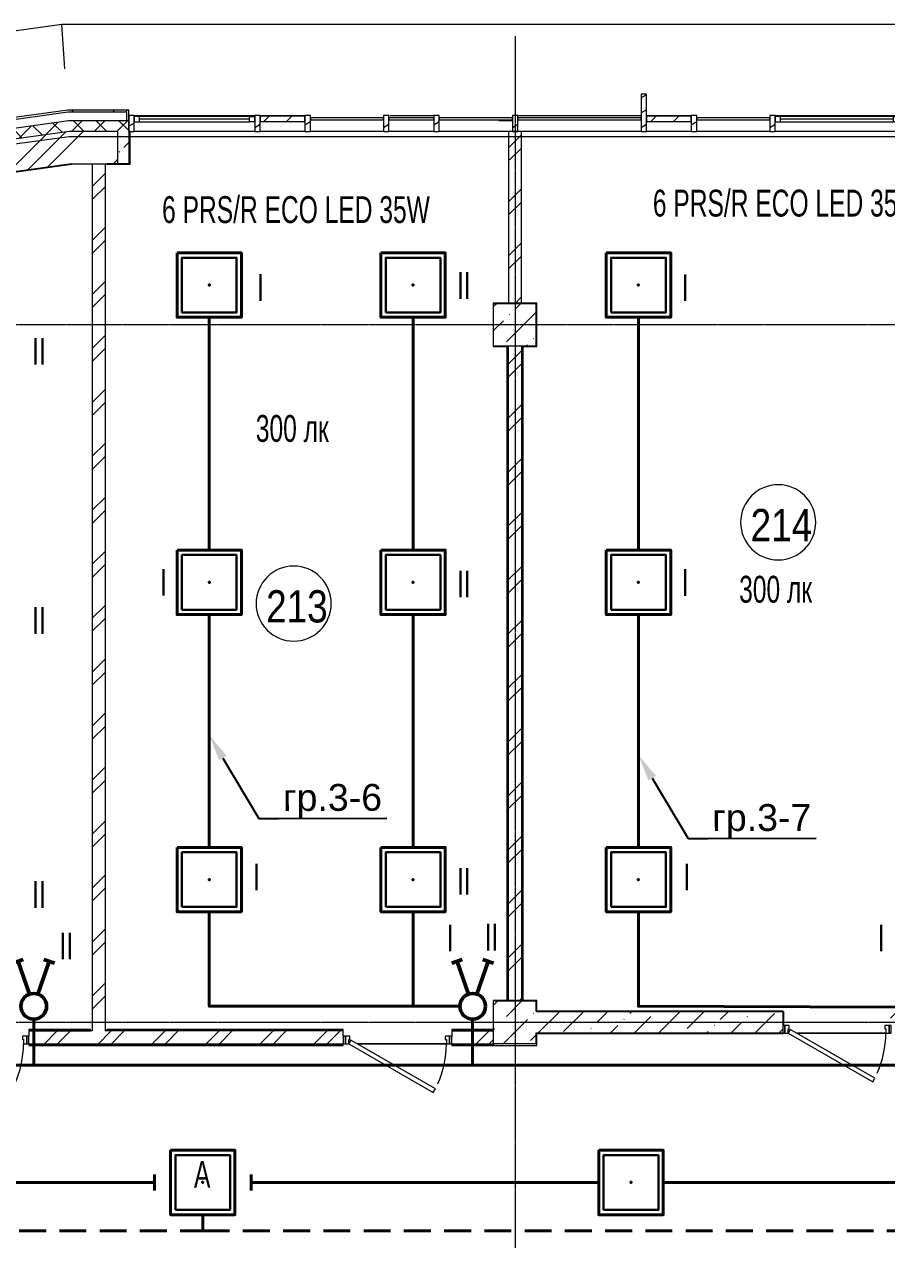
# Model space of a CAD drawing. Header units: metres. Extents: x 19799 to 227756, y -64119 to 286334.
# Drawn here: x 67490 to 75526, y -49311 to -37986 of the extents above; entities that cross this region are included whole.
import ezdxf
from ezdxf import colors
from ezdxf.entities.mleader import LeaderData, LeaderLine
from ezdxf.math import Vec2, Vec3

# ---------------------------------------------------------------- set-up
doc = ezdxf.new("R2010")
doc.units = ezdxf.units.M
for name, pattern in [('ADSK_Линия сетки', [21, 12, -3, 3, -3]), ('DASHED', [0.75, 0.5, -0.25]), ('HIDDEN2', [0.1875, 0.125, -0.0625])]:
    doc.linetypes.add(name, pattern=pattern)
for name, color, linetype, lineweight in [('A-AREA-IDEN', 7, 'Continuous', 9), ('A-DETL-MBND', 7, 'Continuous', 5), ('A-DOOR', 7, 'Continuous', 5), ('A-DOOR-FRAM', 7, 'Continuous', 13), ('A-FLOR', 7, 'Continuous', 5), ('A-GLAZ', 7, 'Continuous', 5), ('A-GLAZ-CURT', 7, 'Continuous', 5), ('A-GLAZ-CWMG', 7, 'Continuous', 5), ('A-WALL', 7, 'Continuous', 5), ('A-WALL-PATT', 7, 'Continuous', 18), ('I-WALL', 7, 'Continuous', 5), ('nadpisi', 84, 'Continuous', 13), ('S-COLS', 7, 'Continuous', 5), ('S-GRID', 7, 'Continuous', 9), ('ав осв', 1, 'HIDDEN2', 40), ('раб осв', 7, 'Continuous', 40), ('ЭЛ', 250, 'Continuous', 50), ('ЭЛ.освещ.', 150, 'Continuous', 50), ('ЭЛ.сети', 5, 'Continuous', 100)]:
    doc.layers.add(name, color=color, linetype=linetype, lineweight=lineweight)
doc.styles.add('Arial', font='ARIALN.TTF', dxfattribs={"width": 0.8, "height": 2.5})
doc.styles.add('GOST Common_I_1', font='ARIALN.TTF', dxfattribs={"height": 300})
doc.styles.add('ISOPEUR', font='ARIALN.TTF')
pattern_1 = [(45, (0, 0), (84.19025, 308.69666), [396.875, -79.375, 3.353, -76.022])]
pattern_2 = [(45, (0, 0), (-251.4472, 251.4472), []), (45, (0, 381), (-251.4472, 251.4472), [])]
pattern_3 = [(45, (0, 0), (-449.013, 449.013), []), (45, (158.75, 0), (0, 898.0256), []), (45, (-158.75, 0), (0, 898.0256), [])]
pattern_4 = [(0, (0, 0), (812.8, 203.2), [33.528, -576.072, 33.528, -576.072, -3251.2]), (0, (0, 0), (812.8, 203.2), [-1219.2, 33.528, -1185.672, 33.528, -576.072, -1422.4]), (0, (0, 0), (812.8, 203.2), [-3048, 33.528, -372.872, 33.528, -982.472]), (120, (304.8, 101.6), (-582.37636, 602.30545), [33.528, -576.072, 33.528, -576.072, -3251.2]), (120, (304.8, 101.6), (-582.37636, 602.30545), [-1219.2, 33.528, -1185.672, 33.528, -576.072, -1422.4]), (120, (304.8, 101.6), (-582.37636, 602.30545), [-3048, 33.528, -372.872, 33.528, -982.472]), (240, (406.4, 508), (-230.42364, -805.50545), [33.528, -576.072, 33.528, -576.072, -3251.2]), (240, (406.4, 508), (-230.42364, -805.50545), [-1219.2, 33.528, -1185.672, 33.528, -576.072, -1422.4]), (240, (406.4, 508), (-230.42364, -805.50545), [-3048, 33.528, -372.872, 33.528, -982.472])]
pattern_5 = [(45, (0, 0), (-106.06602, 106.06602), []), (135, (0, 0), (-106.06602, -106.06602), [])]
pattern_6 = [(30, (0, 0), (-60, 103.92305), [])]
pattern_7 = [(45, (0, 0), (-106.06602, 106.06602), [])]

# ---------------------------------------------------------------- blocks, each defined once
blk = doc.blocks.new('КДП АПК - КР_rvt-1-2 этаж')
at = {"layer": 'A-WALL-PATT', "lineweight": 5}
h = blk.add_hatch(dxfattribs=at)
h.set_pattern_fill('FP_137', color=256, style=0, pattern_type=2)
h.set_pattern_definition(pattern_1)
h.paths.add_polyline_path([(77863, -46746), (77863, -46546), (75563, -46546), (75563, -46746), (77344, -46746)], flags=0)
h.paths.add_polyline_path([(74255, -46746), (74563, -46746), (74563, -46546), (72263, -46546), (72263, -46746)], flags=0)
at = {"layer": 'S-COLS', "lineweight": 5}
h = blk.add_hatch(dxfattribs=at)
h.set_pattern_fill('FP_137', color=256, style=0, pattern_type=2)
h.set_pattern_definition(pattern_1)
h.paths.add_polyline_path([(72196, -40346), (72263, -40346), (72263, -39946), (71863, -39946), (71863, -40346)], flags=0)
h = blk.add_hatch(dxfattribs=at)
h.set_pattern_fill('FP_137', color=256, style=0, pattern_type=2)
h.set_pattern_definition(pattern_1)
h.paths.add_polyline_path([(71863, -46846), (72263, -46846), (72263, -46446), (71863, -46446)], flags=0)
at = {"layer": 'A-FLOR', "lineweight": 5}
for p, q in [((67912, -38396), (56645, -39946)), ((87496, -38396), (67912, -38396))]:
    blk.add_line(p, q, dxfattribs=at)
at = {"layer": 'I-WALL', "lineweight": 5}
for p, q in [((74563, -46546), (72263, -46546)), ((74563, -46746), (74563, -46546)), ((72263, -46746), (74563, -46746))]:
    blk.add_line(p, q, dxfattribs=at)
at = {"layer": 'S-COLS', "lineweight": 5}
for p, q in [((72263, -39946), (71863, -39946)), ((71863, -39946), (71863, -40346)), ((72263, -40346), (72263, -39946)), ((71863, -40346), (72263, -40346)), ((72263, -46446), (71863, -46446)), ((71863, -46446), (71863, -46846)), ((72263, -46546), (72263, -46446)), ((72263, -46846), (72263, -46746)), ((71863, -46846), (72263, -46846))]:
    blk.add_line(p, q, dxfattribs=at)
blk = doc.blocks.new('AC_Дверь_Однопольная_ДеревяннаяВнутренняя_ГОСТ6629-88 - ДГ 21-10Л-1292866-2 этаж')
at = {"layer": 'A-DOOR', "lineweight": 13}
for p, q in [((-333, 515), (-353, 480)), ((-353, 480), (435, 25)), ((455, 60), (-333, 515)), ((435, 25), (455, 60))]:
    blk.add_line(p, q, dxfattribs=at)
at = {"layer": 'A-DOOR', "lineweight": 18}
for p, q in [((-485, 60), (-505, 60)), ((-505, 60), (-505, -10)), ((-485, -10), (-485, 60)), ((505, 60), (485, 60)), ((485, 60), (485, -10)), ((505, -10), (505, 60)), ((-505, -10), (-485, -10)), ((485, -10), (505, -10))]:
    blk.add_line(p, q, dxfattribs=at)
at = {"layer": 'A-DOOR'}
blk.add_arc((455, 60), 910, 155.7365, 180, dxfattribs=at)
at = {"layer": 'A-DOOR-FRAM'}
for p, q in [((-455, 60), (-485, 60)), ((-485, 60), (-485, -10)), ((-455, 20), (-455, 60)), ((-445, 20), (-455, 20)), ((-445, -10), (-445, 20)), ((455, 20), (445, 20)), ((445, 20), (445, -10)), ((485, 60), (455, 60)), ((455, 60), (455, 20)), ((485, -10), (485, 60)), ((-485, -10), (-445, -10)), ((445, -10), (485, -10))]:
    blk.add_line(p, q, dxfattribs=at)
blk = doc.blocks.new('AC_Дверь_Однопольная_ДеревяннаяВнутренняя_ГОСТ6629-88 - ДГ 21-10Л-1371174-2 этаж')
at = {"layer": 'A-DOOR', "lineweight": 13}
for p, q in [((-333, 555), (-353, 520)), ((-353, 520), (435, 65)), ((455, 100), (-333, 555)), ((435, 65), (455, 100))]:
    blk.add_line(p, q, dxfattribs=at)
at = {"layer": 'A-DOOR', "lineweight": 18}
for p, q in [((-485, 100), (-505, 100)), ((-505, 100), (-505, 30)), ((-505, 30), (-485, 30)), ((-485, 30), (-485, 100)), ((505, 100), (485, 100)), ((485, 100), (485, 30)), ((485, 30), (505, 30)), ((505, 30), (505, 100))]:
    blk.add_line(p, q, dxfattribs=at)
at = {"layer": 'A-DOOR'}
blk.add_arc((455, 100), 910, 155.7365, 180, dxfattribs=at)
at = {"layer": 'A-DOOR-FRAM'}
for p, q in [((-455, 100), (-485, 100)), ((-485, 100), (-485, 30)), ((-485, 30), (-445, 30)), ((-455, 60), (-455, 100)), ((-445, 60), (-455, 60)), ((-445, 30), (-445, 60)), ((455, 60), (445, 60)), ((445, 60), (445, 30)), ((445, 30), (485, 30)), ((485, 100), (455, 100)), ((455, 100), (455, 60)), ((485, 30), (485, 100))]:
    blk.add_line(p, q, dxfattribs=at)
blk = doc.blocks.new('Системная панель - С остеклением-1637036-2 этаж')
at = {"layer": 'A-GLAZ-CURT', "lineweight": 13}
for p, q in [((72038, -38856), (71357, -38856)), ((71357, -38856), (71357, -38876)), ((71357, -38876), (72038, -38876)), ((72038, -38876), (72038, -38856))]:
    blk.add_line(p, q, dxfattribs=at)
blk = doc.blocks.new('M_Тент витража777 - M_Тент витража одинарное справо-2658546-2 этаж')
at = {"layer": 'A-GLAZ', "lineweight": 13}
for p, q in [((-575, -20), (-575, 30)), ((-575, 30), (-525, 30)), ((-575, 30), (-575, -20)), ((-525, 30), (-525, -20)), ((-525, 4.6), (525, 4.6)), ((525, 30), (525, -20)), ((575, 30), (525, 30)), ((575, -20), (575, 30)), ((575, -20), (575, 30)), ((-525, -20), (-575, -20)), ((525, -20), (575, -20))]:
    blk.add_line(p, q, dxfattribs=at)
at = {"layer": 'A-GLAZ'}
for p, q in [((525, 30), (-525, 30)), ((-525, -20), (525, -20))]:
    blk.add_line(p, q, dxfattribs=at)
blk = doc.blocks.new('Системная панель - С остеклением-1633937-2 этаж')
at = {"layer": 'A-GLAZ-CURT', "lineweight": 13}
for p, q in [((575, 10), (-575, 10)), ((-575, 10), (-575, -10)), ((575, -10), (575, 10)), ((-575, -10), (575, -10))]:
    blk.add_line(p, q, dxfattribs=at)
blk = doc.blocks.new('Прямоугольный импост - 50 x 150мм-1633939-2 этаж')
at = {"layer": 'A-GLAZ-CWMG'}
h = blk.add_hatch(dxfattribs=at)
h.set_pattern_fill('FP_114', color=256, style=0, pattern_type=2)
h.set_pattern_definition([(150, (68462.65, 38865.64), (-60, -103.92305), [])])
h.paths.add_polyline_path([(0, -120), (-50, -120), (-50, 30), (0, 30)], flags=0)
at = {"layer": 'A-GLAZ-CWMG', "lineweight": 18}
for p, q in [((-50, 30), (0, 30)), ((-50, -120), (-50, 30)), ((0, 30), (0, -120)), ((0, -120), (-50, -120))]:
    blk.add_line(p, q, dxfattribs=at)
blk = doc.blocks.new('Прямоугольный импост - 50 x 150мм-1633935-2 этаж')
at = {"layer": 'A-GLAZ-CWMG'}
h = blk.add_hatch(dxfattribs=at)
h.set_pattern_fill('FP_115', color=256, style=0, pattern_type=2)
h.set_pattern_definition([(150, (70862.65, 38865.64), (-60, -103.92305), [])])
h.paths.add_polyline_path([(25, -120), (-25, -120), (-25, 30), (25, 30)], flags=0)
at = {"layer": 'A-GLAZ-CWMG', "lineweight": 18}
for p, q in [((-25, 30), (25, 30)), ((-25, -120), (-25, 30)), ((25, 30), (25, -120)), ((25, -120), (-25, -120))]:
    blk.add_line(p, q, dxfattribs=at)
blk = doc.blocks.new('Прямоугольный импост - 50 x 150мм-V97-2 этаж')
at = {"layer": 'A-GLAZ-CWMG'}
h = blk.add_hatch(dxfattribs=at)
h.set_pattern_fill('FP_116', color=256, style=0, pattern_type=2)
h.set_pattern_definition([(150, (72062.65, 38865.64), (-60, -103.92305), [])])
h.paths.add_polyline_path([(25, -120), (-25, -120), (-25, 30), (25, 30)], flags=0)
at = {"layer": 'A-GLAZ-CWMG', "lineweight": 18}
for p, q in [((-25, 30), (25, 30)), ((-25, -120), (-25, 30)), ((25, 30), (25, -120)), ((25, -120), (-25, -120))]:
    blk.add_line(p, q, dxfattribs=at)
blk = doc.blocks.new('Прямоугольный импост - 50 x 450мм-1633933-2 этаж')
at = {"layer": 'A-GLAZ-CWMG'}
h = blk.add_hatch(dxfattribs=at)
h.set_pattern_fill('FP_117', color=256, style=0, pattern_type=2)
h.set_pattern_definition([(150, (73262.65, 38865.64), (-60, -103.92305), [])])
h.paths.add_polyline_path([(25, -120), (-25, -120), (-25, 230), (25, 230)], flags=0)
at = {"layer": 'A-GLAZ-CWMG', "lineweight": 18}
for p, q in [((-25, 230), (25, 230)), ((-25, -120), (-25, 230)), ((25, 230), (25, -120)), ((25, -120), (-25, -120))]:
    blk.add_line(p, q, dxfattribs=at)
blk = doc.blocks.new('Прямоугольный импост - 50 x 150мм-V98-2 этаж')
at = {"layer": 'A-GLAZ-CWMG'}
h = blk.add_hatch(dxfattribs=at)
h.set_pattern_fill('FP_118', color=256, style=0, pattern_type=2)
h.set_pattern_definition([(150, (74462.65, 38865.64), (-60, -103.92305), [])])
h.paths.add_polyline_path([(25, -120), (-25, -120), (-25, 30), (25, 30)], flags=0)
at = {"layer": 'A-GLAZ-CWMG', "lineweight": 18}
for p, q in [((-25, 30), (25, 30)), ((-25, -120), (-25, 30)), ((25, 30), (25, -120)), ((25, -120), (-25, -120))]:
    blk.add_line(p, q, dxfattribs=at)
blk = doc.blocks.new('Прямоугольный импост - 50 x 150мм-999285-2 этаж')
at = {"layer": 'A-DETL-MBND'}
for p, q in [((72088, -38836), (73238, -38836)), ((73238, -38986), (72123, -38986))]:
    blk.add_line(p, q, dxfattribs=at)
blk = doc.blocks.new('Прямоугольный импост - 50 x 150мм-V108-2 этаж')
at = {"layer": 'A-DETL-MBND'}
for p, q in [((74488, -38836), (75638, -38836)), ((75638, -38986), (74488, -38986))]:
    blk.add_line(p, q, dxfattribs=at)
blk = doc.blocks.new('M_Тент витража777 - M_Тент витража одинарное справо-2658545-2 этаж')
at = {"layer": 'A-GLAZ', "lineweight": 13}
for p, q in [((-562.5, -20), (-562.5, 30)), ((-562.5, 30), (-512.5, 30)), ((-562.5, 30), (-562.5, -20)), ((-512.5, 30), (-512.5, -20)), ((-512.5, 4.6), (512.5, 4.6)), ((512.5, 30), (512.5, -20)), ((562.5, 30), (512.5, 30)), ((562.5, -20), (562.5, 30)), ((562.5, -20), (562.5, 30)), ((-512.5, -20), (-562.5, -20)), ((512.5, -20), (562.5, -20))]:
    blk.add_line(p, q, dxfattribs=at)
at = {"layer": 'A-GLAZ'}
for p, q in [((512.5, 30), (-512.5, 30)), ((-512.5, -20), (512.5, -20))]:
    blk.add_line(p, q, dxfattribs=at)
blk = doc.blocks.new('Прямоугольный импост - 50 x 150мм-V110-2 этаж')
at = {"layer": 'A-GLAZ-CWMG'}
h = blk.add_hatch(dxfattribs=at)
h.set_pattern_fill('FP_130', color=256, style=0, pattern_type=2)
h.set_pattern_definition([(150, (69662.65, 38865.64), (-60, -103.92305), [])])
h.paths.add_polyline_path([(25, -120), (-25, -120), (-25, 30), (25, 30)], flags=0)
at = {"layer": 'A-GLAZ-CWMG', "lineweight": 18}
for p, q in [((-25, 30), (25, 30)), ((-25, -120), (-25, 30)), ((25, 30), (25, -120)), ((25, -120), (-25, -120))]:
    blk.add_line(p, q, dxfattribs=at)
blk = doc.blocks.new('Системная панель - С остеклением-1637074-2 этаж')
at = {"layer": 'A-GLAZ-CURT', "lineweight": 13}
for p, q in [((71305, -38856), (70888, -38856)), ((70888, -38856), (70888, -38876)), ((70888, -38876), (71305, -38876)), ((71305, -38876), (71305, -38856))]:
    blk.add_line(p, q, dxfattribs=at)
blk = doc.blocks.new('Системная панель - Сплошная-2659757-2 этаж')
at = {"layer": 'A-GLAZ-CURT'}
h = blk.add_hatch(dxfattribs=at)
h.set_pattern_fill('FP_30', color=256, style=0, pattern_type=2)
h.set_pattern_definition(pattern_7)
h.paths.add_polyline_path([(73705, -38891), (73705, -38841), (73288, -38841), (73288, -38891)], flags=0)
at = {"layer": 'A-GLAZ-CURT', "lineweight": 13}
for p, q in [((73705, -38841), (73288, -38841)), ((73288, -38841), (73288, -38891)), ((73705, -38891), (73705, -38841)), ((73288, -38891), (73705, -38891))]:
    blk.add_line(p, q, dxfattribs=at)
blk = doc.blocks.new('Системная панель - Сплошная-V124-2 этаж')
at = {"layer": 'A-GLAZ-CURT'}
h = blk.add_hatch(dxfattribs=at)
h.set_pattern_fill('FP_27', color=256, style=0, pattern_type=2)
h.set_pattern_definition(pattern_7)
h.paths.add_polyline_path([(70105, -38891), (70105, -38841), (69688, -38841), (69688, -38891)], flags=0)
at = {"layer": 'A-GLAZ-CURT', "lineweight": 13}
for p, q in [((70105, -38841), (69688, -38841)), ((69688, -38841), (69688, -38891)), ((70105, -38891), (70105, -38841)), ((69688, -38891), (70105, -38891))]:
    blk.add_line(p, q, dxfattribs=at)
blk = doc.blocks.new('Прямоугольный импост - 50 x 150мм-1013387-2 этаж')
at = {"layer": 'A-DETL-MBND'}
for p, q in [((68513, -38836), (69638, -38836)), ((69638, -38986), (68513, -38986))]:
    blk.add_line(p, q, dxfattribs=at)
blk = doc.blocks.new('выкл. 2 клав. скрыт.')
at = {"layer": 'ЭЛ.освещ.', "color": 0, "ltscale": 100}
for p, q in [((2902361, 2044099), (2902327, 2044197)), ((2902039, 2044042), (2902344, 2044148)), ((2902039, 2043963), (2902344, 2043857)), ((2902361, 2043907), (2902327, 2043809))]:
    blk.add_line(p, q, dxfattribs=at)
blk.add_circle((2901926, 2044002), 120, dxfattribs=at)
blk = doc.blocks.new('ARS.R UNI LED')
at = {"color": 5, "lineweight": 30, "ltscale": 100}
blk.add_lwpolyline([(2913223, 2072749), (2913733, 2072749), (2913733, 2073259), (2913223, 2073259)], close=True, dxfattribs=at)
at = {"color": 0, "lineweight": 40, "ltscale": 100}
blk.add_point((2913478, 2073004), dxfattribs=at)
at = {"layer": 'ЭЛ', "color": 5, "lineweight": 40, "ltscale": 10}
blk.add_lwpolyline([(2913178, 2073304), (2913778, 2073304), (2913778, 2072704), (2913178, 2072704)], close=True, dxfattribs=at)
blk = doc.blocks.new('ПСС_Марка_помещения - Имя_2_5мм-224473-2 этаж')
at = {"layer": 'A-AREA-IDEN'}
for start, end in [(360, 180), (180, 360)]:
    blk.add_arc((-0.07, 0.04), 3.5, start, end, dxfattribs=at)

msp = doc.modelspace()

# ---------------------------------------------------------------- hatches: boundary and pattern name
at = {"layer": 'A-GLAZ-CWMG'}
h = msp.add_hatch(dxfattribs=at)
h.set_pattern_fill('FP_31', color=256, style=0, pattern_type=2)
h.set_pattern_definition(pattern_6)
h.paths.add_polyline_path([(70136.4163, -38985.6677), (70157.1109, -38985.6677), (70157.1109, -38835.6677), (70105.017, -38835.6677), (70105.017, -38985.6677)], flags=0)
h = msp.add_hatch(dxfattribs=at)
h.set_pattern_fill('FP_31', color=256, style=0, pattern_type=2)
h.set_pattern_definition(pattern_6)
h.paths.add_polyline_path([(71305.017, -38985.6677), (71357.1109, -38985.6677), (71357.1109, -38835.6677), (71305.017, -38835.6677)], flags=0)
h = msp.add_hatch(dxfattribs=at)
h.set_pattern_fill('FP_31', color=256, style=0, pattern_type=2)
h.set_pattern_definition(pattern_6)
h.paths.add_polyline_path([(73705.017, -38985.6677), (73757.1109, -38985.6677), (73757.1109, -38835.6677), (73705.017, -38835.6677)], flags=0)
at = {"layer": 'A-WALL-PATT', "lineweight": 5}
h = msp.add_hatch(dxfattribs=at)
h.set_pattern_fill('FP_1', color=256, style=0, pattern_type=2)
h.set_pattern_definition(pattern_2)
h.paths.add_polyline_path([(68462.6532, -38885.6443), (68462.6532, -38785.6443), (67895.1309, -38785.6443), (67896.5001, -38805.6443), (68442.6532, -38805.6443), (68442.6532, -38885.6443)], flags=0)
at = {"layer": 'A-WALL-PATT', "lineweight": 5, "true_color": 0x787878}
h = msp.add_hatch(dxfattribs=at)
h.set_pattern_fill('FP_92', color=8, style=0, pattern_type=2)
h.set_pattern_definition(pattern_5)
h.paths.add_polyline_path([(56641.9245, -40535.6443), (57327.418, -40439.1045), (57313.7893, -40340.0376), (56641.9245, -40435.6443)])
h.paths.add_polyline_path([(58507.286, -40292.3221), (62072.674, -39788.53), (62059.0453, -39689.463), (58493.6572, -40193.2552)])
h.paths.add_polyline_path([(63261.4772, -39624.985), (64450.2804, -39461.44), (64436.6517, -39362.373), (63247.8485, -39525.918)])
h.paths.add_polyline_path([(65639.0836, -39297.895), (67908.8235, -38985.6443), (67901.9772, -38885.6443), (65625.4549, -39198.8281)])
h = msp.add_hatch(dxfattribs=at)
h.set_pattern_fill('FP_92', color=8, style=0, pattern_type=2)
h.set_pattern_definition(pattern_5)
h.paths.add_polyline_path([(68462.6532, -38985.6443), (68462.6532, -38885.6443), (67901.9772, -38885.6443), (67908.8235, -38985.6443), (68362.6523, -38985.6443)], flags=0)
at = {"layer": 'A-WALL-PATT', "lineweight": 5}
h = msp.add_hatch(dxfattribs=at)
h.set_pattern_fill('FP_2', color=256, style=0, pattern_type=2)
h.set_pattern_definition(pattern_3)
h.paths.add_polyline_path([(56662.4635, -40835.6443), (57254.9929, -40766.1593), (57214.1066, -40468.9585), (56641.9245, -40535.6443), (56654.3602, -40717.2848)])
h.paths.add_polyline_path([(58639.0696, -40569.3028), (62014.4934, -40099.3595), (61973.6071, -39802.1587), (58616.97, -40263.2564), (58604.9977, -40321.6355)])
h.paths.add_polyline_path([(63401.4304, -39908.557), (64392.0997, -39772.2695), (64351.2135, -39475.0687), (63360.5442, -39611.3562), (63367.3585, -39660.8897)])
h.paths.add_polyline_path([(65779.0368, -39581.467), (67929.3624, -39285.6443), (67908.8235, -38985.6443), (65738.1506, -39284.2662), (65745.4611, -39337.4061)])
h = msp.add_hatch(dxfattribs=at)
h.set_pattern_fill('FP_2', color=256, style=0, pattern_type=2)
h.set_pattern_definition(pattern_3)
h.paths.add_polyline_path([(68242.6532, -39285.6443), (68362.6523, -39285.6443), (68362.6523, -38985.6443), (67908.8235, -38985.6443), (67929.3624, -39285.6443), (68122.6532, -39285.6443)], flags=0)
h = msp.add_hatch(dxfattribs=at)
h.set_pattern_fill('FP_139', color=256, style=0, pattern_type=2)
h.set_pattern_definition([(45, (0, 0), (38.89087, 251.0229), [300, -50, 10, -50])])
h.paths.add_polyline_path([(68362.6523, -39285.6443), (68462.6523, -39285.6443), (68462.6523, -39035.6443), (68362.6523, -39035.6443)], flags=0)
h = msp.add_hatch(dxfattribs=at)
h.set_pattern_fill('FP_40', color=256, style=0, pattern_type=2)
h.set_pattern_definition(pattern_4)
h.paths.add_polyline_path([(68477.6523, -39288.6443), (68477.6523, -38985.6677), (68462.6523, -38985.6677), (68462.6523, -39288.6443)], flags=0)
h = msp.add_hatch(dxfattribs=at)
h.set_pattern_fill('FP_1', color=256, style=0, pattern_type=2)
h.set_pattern_definition(pattern_2)
h.paths.add_polyline_path([(72122.6532, -40585.6443), (72122.6532, -38985.6677), (72002.6532, -38985.6677), (72002.6532, -40585.6443)], flags=0)
h = msp.add_hatch(dxfattribs=at)
h.set_pattern_fill('FP_1', color=256, style=0, pattern_type=2)
h.set_pattern_definition(pattern_2)
h.paths.add_polyline_path([(68122.6532, -47365.6443), (68242.6532, -47365.6443), (68242.6532, -39285.6443), (68122.6532, -39285.6443), (68122.6532, -46236.7998)], flags=0)
h = msp.add_hatch(dxfattribs=at)
h.set_pattern_fill('FP_40', color=256, style=0, pattern_type=2)
h.set_pattern_definition(pattern_4)
h.paths.add_polyline_path([(71862.6532, -40585.6443), (71987.6532, -40585.6443), (71987.6532, -40582.6443), (71859.6532, -40582.6443), (71859.6532, -40585.6443)], flags=0)
h = msp.add_hatch(dxfattribs=at)
h.set_pattern_fill('FP_40', color=256, style=0, pattern_type=2)
h.set_pattern_definition(pattern_4)
h.paths.add_polyline_path([(71862.6532, -40988.6443), (71862.6532, -40585.6443), (71859.6532, -40585.6443), (71859.6532, -40988.6443)], flags=0)
h = msp.add_hatch(dxfattribs=at)
h.set_pattern_fill('FP_40', color=256, style=0, pattern_type=2)
h.set_pattern_definition(pattern_4)
h.paths.add_polyline_path([(71987.6532, -47085.6443), (71990.6532, -47085.6443), (71990.6532, -40988.6443), (71987.6532, -40988.6443), (71987.6532, -47082.6443)], flags=0)
h = msp.add_hatch(dxfattribs=at)
h.set_pattern_fill('FP_40', color=256, style=0, pattern_type=2)
h.set_pattern_definition(pattern_4)
h.paths.add_polyline_path([(72002.6532, -47085.6443), (72002.6532, -40985.6443), (71990.6532, -40985.6443), (71990.6532, -47085.6443)], flags=0)
h = msp.add_hatch(dxfattribs=at)
h.set_pattern_fill('FP_1', color=256, style=0, pattern_type=2)
h.set_pattern_definition(pattern_2)
h.paths.add_polyline_path([(72122.6532, -47085.6443), (72122.6532, -40985.6443), (72002.6532, -40985.6443), (72002.6532, -47085.6443)], flags=0)
h = msp.add_hatch(dxfattribs=at)
h.set_pattern_fill('FP_40', color=256, style=0, pattern_type=2)
h.set_pattern_definition(pattern_4)
h.paths.add_polyline_path([(72122.6532, -47085.6443), (72134.6532, -47085.6443), (72134.6532, -40985.6443), (72122.6532, -40985.6443), (72122.6532, -47082.6443)], flags=0)
h = msp.add_hatch(dxfattribs=at)
h.set_pattern_fill('FP_40', color=256, style=0, pattern_type=2)
h.set_pattern_definition(pattern_4)
h.paths.add_polyline_path([(72137.6532, -47082.6443), (72137.6532, -40985.6443), (72134.6532, -40985.6443), (72134.6532, -47082.6443)], flags=0)
h = msp.add_hatch(dxfattribs=at)
h.set_pattern_fill('FP_40', color=256, style=0, pattern_type=2)
h.set_pattern_definition(pattern_4)
h.paths.add_polyline_path([(75567.6532, -47185.6443), (76187.6532, -47185.6443), (76187.6532, -47182.6443), (75567.6532, -47182.6443)], flags=0)
h.paths.add_polyline_path([(74255.2423, -47185.6443), (74557.6532, -47185.6443), (74557.6532, -47182.6443), (72262.6532, -47182.6443), (72262.6532, -47185.6443)], flags=0)
h = msp.add_hatch(dxfattribs=at)
h.set_pattern_fill('FP_1', color=256, style=0, pattern_type=2)
h.set_pattern_definition(pattern_2)
h.paths.add_polyline_path([(66262.6532, -47485.6443), (66522.6532, -47485.6443), (66522.6532, -47365.6443), (66262.6532, -47365.6443), (66262.6532, -47415.6443)], flags=0)
h.paths.add_polyline_path([(71862.6532, -47485.6443), (71862.6532, -47365.6443), (71472.6532, -47365.6443), (71472.6532, -47485.6443), (71680.9761, -47485.6443)], flags=0)
h.paths.add_polyline_path([(67532.6532, -47485.6443), (70462.6532, -47485.6443), (70462.6532, -47365.6443), (67532.6532, -47365.6443), (67532.6532, -47415.6443)], flags=0)
h = msp.add_hatch(dxfattribs=at)
h.set_pattern_fill('FP_40', color=256, style=0, pattern_type=2)
h.set_pattern_definition(pattern_4)
h.paths.add_polyline_path([(68242.6532, -47365.6443), (70462.6532, -47365.6443), (70462.6532, -47353.6443), (68242.6532, -47353.6443)], flags=0)
h.paths.add_polyline_path([(71862.6532, -47365.6443), (71862.6532, -47353.6443), (71472.6532, -47353.6443), (71472.6532, -47365.6443), (71859.6532, -47365.6443)], flags=0)
h = msp.add_hatch(dxfattribs=at)
h.set_pattern_fill('FP_40', color=256, style=0, pattern_type=2)
h.set_pattern_definition(pattern_4)
h.paths.add_polyline_path([(71859.6532, -47353.6443), (71859.6532, -47350.6443), (71472.6532, -47350.6443), (71472.6532, -47353.6443), (71680.9761, -47353.6443)], flags=0)
h.paths.add_polyline_path([(70136.4163, -47353.6443), (70462.6532, -47353.6443), (70462.6532, -47350.6443), (68254.6532, -47350.6443), (68254.6532, -47353.6443)], flags=0)
h = msp.add_hatch(dxfattribs=at)
h.set_pattern_fill('FP_40', color=256, style=0, pattern_type=2)
h.set_pattern_definition(pattern_4)
h.paths.add_polyline_path([(71862.6532, -47497.6443), (71862.6532, -47485.6443), (71472.6532, -47485.6443), (71472.6532, -47497.6443), (71680.9761, -47497.6443)], flags=0)
h.paths.add_polyline_path([(66522.6532, -47497.6443), (66522.6532, -47485.6443), (66262.6594, -47485.6443), (66262.6594, -47497.6443)], flags=0)
h.paths.add_polyline_path([(67532.6532, -47497.6443), (70462.6532, -47497.6443), (70462.6532, -47485.6443), (67532.6532, -47485.6443)], flags=0)
h = msp.add_hatch(dxfattribs=at)
h.set_pattern_fill('FP_40', color=256, style=0, pattern_type=2)
h.set_pattern_definition(pattern_4)
h.paths.add_polyline_path([(71472.6532, -47500.6443), (71862.6532, -47500.6443), (71862.6532, -47497.6443), (71472.6532, -47497.6443)], flags=0)
h.paths.add_polyline_path([(67532.6532, -47500.6443), (70462.6532, -47500.6443), (70462.6532, -47497.6443), (67532.6532, -47497.6443)], flags=0)
h.paths.add_polyline_path([(66522.6532, -47500.6443), (66522.6532, -47497.6443), (66262.6594, -47497.6443), (66262.6594, -47500.6443)], flags=0)

# ---------------------------------------------------------------- linework, layer by layer
at = {"layer": 'A-DETL-MBND'}
for p, q in [((56573.2917, -39535.6677), (67840.3603, -37985.6443)), ((67868.8391, -38401.6159), (67840.3603, -37985.6443)), ((67840.3603, -37985.6443), (87495.5434, -37985.6443)), ((72037.6532, -38885.6443), (71912.6532, -38885.6443))]:
    msp.add_line(p, q, dxfattribs=at)
at = {"layer": 'A-FLOR', "lineweight": 18}
for p, q in [((69812.5966, -38985.6677), (69687.6532, -38985.6677)), ((70837.6532, -38985.6677), (70157.1109, -38985.6677)), ((71012.5966, -38985.6677), (70887.6532, -38985.6677)), ((72002.6532, -38985.6677), (71357.1109, -38985.6677)), ((73412.5966, -38985.6677), (73287.6532, -38985.6677)), ((74437.6532, -38985.6677), (73757.1109, -38985.6677)), ((71987.6532, -40585.6443), (72002.6532, -40585.6443)), ((74557.6532, -47185.6443), (74563.0196, -47185.6443)), ((74563.0196, -47185.6443), (74563.0196, -47315.6443)), ((74687.6532, -47385.6443), (75517.6532, -47385.6443)), ((75517.6532, -47385.6443), (74687.6532, -47385.6443)), ((70592.6532, -47485.6443), (71422.6532, -47485.6443)), ((71422.6532, -47485.6443), (70592.6532, -47485.6443))]:
    msp.add_line(p, q, dxfattribs=at)
at = {"layer": 'A-GLAZ-CWMG'}
for p, q in [((69695.6284, -38835.6677), (70105.017, -38835.6677)), ((70895.6284, -38835.6677), (71305.017, -38835.6677)), ((73295.6284, -38835.6677), (73705.017, -38835.6677)), ((70105.017, -38985.6677), (69812.5966, -38985.6677)), ((71305.017, -38985.6677), (71012.5966, -38985.6677)), ((73705.017, -38985.6677), (73412.5966, -38985.6677))]:
    msp.add_line(p, q, dxfattribs=at)
at = {"layer": 'A-GLAZ-CWMG', "lineweight": 18}
for p, q in [((70157.1109, -38835.6677), (70105.017, -38835.6677)), ((70105.017, -38835.6677), (70105.017, -38985.6677)), ((70157.1109, -38985.6677), (70157.1109, -38835.6677)), ((71357.1109, -38835.6677), (71305.017, -38835.6677)), ((71305.017, -38835.6677), (71305.017, -38985.6677)), ((71357.1109, -38985.6677), (71357.1109, -38835.6677)), ((73757.1109, -38835.6677), (73705.017, -38835.6677)), ((73705.017, -38835.6677), (73705.017, -38985.6677)), ((73757.1109, -38985.6677), (73757.1109, -38835.6677)), ((70105.017, -38985.6677), (70157.1109, -38985.6677)), ((71305.017, -38985.6677), (71357.1109, -38985.6677)), ((73705.017, -38985.6677), (73757.1109, -38985.6677))]:
    msp.add_line(p, q, dxfattribs=at)
at = {"layer": 'A-WALL'}
for p, q in [((67896.5001, -38805.6443), (65614.5519, -39119.5745)), ((68442.6532, -38805.6443), (67896.5001, -38805.6443)), ((68442.6532, -38805.6443), (68442.6532, -38885.6443)), ((67901.9772, -38885.6443), (65625.4549, -39198.8281)), ((68462.6532, -38885.6443), (67901.9772, -38885.6443)), ((67908.8235, -38985.6443), (65738.1506, -39284.2662)), ((68362.6523, -38985.6443), (67908.8235, -38985.6443)), ((68362.6523, -39285.6443), (68362.6523, -38985.6443)), ((68462.6523, -39035.6443), (68362.6523, -39035.6443)), ((68462.6523, -38985.6443), (68462.6523, -39288.6443)), ((72002.6532, -38985.6677), (72002.6532, -40585.6443)), ((72122.6532, -40585.6443), (72122.6532, -38985.6677)), ((67929.3624, -39285.6443), (65679.9699, -39595.0958)), ((67929.3624, -39285.6443), (68257.6532, -39285.6443)), ((68122.6532, -39285.6443), (68122.6532, -47365.6443)), ((68242.6532, -39285.6443), (68242.6532, -47365.6443)), ((68462.6523, -39285.6443), (68257.6532, -39285.6443)), ((71990.6532, -47085.6443), (71990.6532, -40985.6443)), ((72002.6532, -47085.6443), (72002.6532, -40985.6443)), ((72122.6532, -40985.6443), (72122.6532, -47085.6443)), ((72134.6532, -40985.6443), (72134.6532, -47085.6443)), ((67532.6532, -47353.6443), (68110.6532, -47353.6443)), ((68122.6532, -47365.6443), (67532.6532, -47365.6443)), ((67532.6532, -47365.6443), (68107.6532, -47365.6443)), ((70462.6532, -47365.6443), (68242.6532, -47365.6443)), ((68254.6532, -47353.6443), (70462.6532, -47353.6443)), ((71472.6532, -47353.6443), (71862.6532, -47353.6443)), ((71472.6532, -47365.6443), (71862.6532, -47365.6443)), ((67532.6532, -47485.6443), (70462.6532, -47485.6443)), ((70462.6532, -47497.6443), (67532.6532, -47497.6443)), ((71472.6532, -47485.6443), (71862.6532, -47485.6443)), ((71862.6532, -47497.6443), (71472.6532, -47497.6443)), ((71862.6532, -47485.6443), (71862.6532, -47497.6443))]:
    msp.add_line(p, q, dxfattribs=at)
at = {"layer": 'A-WALL', "lineweight": 18}
for p, q in [((68477.6523, -38985.6677), (68462.6523, -38985.6677)), ((68477.6523, -39288.6443), (68477.6523, -38985.6677)), ((72122.6532, -38985.6677), (72002.6532, -38985.6677)), ((65665.5187, -39600.1121), (67929.5678, -39288.6443)), ((68257.6532, -39288.6443), (68477.6523, -39288.6443)), ((71987.6532, -40582.6443), (71859.6532, -40582.6443)), ((71859.6532, -40582.6443), (71859.6532, -40988.6443)), ((71862.6532, -40585.6443), (71987.6532, -40585.6443)), ((71862.6532, -40985.6443), (71862.6532, -40585.6443)), ((72002.6532, -40585.6443), (72262.6532, -40585.6443)), ((72265.6532, -40582.6443), (72137.6532, -40582.6443)), ((72262.6532, -40585.6443), (72262.6532, -40985.6443)), ((72265.6532, -40988.6443), (72265.6532, -40582.6443)), ((71859.6532, -40988.6443), (71987.6532, -40988.6443)), ((72262.6532, -40985.6443), (71862.6532, -40985.6443)), ((71987.6532, -40988.6443), (71987.6532, -47082.6443)), ((72137.6532, -47082.6443), (72137.6532, -40988.6443)), ((72137.6532, -40988.6443), (72265.6532, -40988.6443)), ((71987.6532, -47082.6443), (71859.6532, -47082.6443)), ((71859.6532, -47082.6443), (71859.6532, -47350.6443)), ((71862.6532, -47085.6443), (72262.6532, -47085.6443)), ((71862.6532, -47485.6443), (71862.6532, -47085.6443)), ((72265.6532, -47082.6443), (72137.6532, -47082.6443)), ((72262.6532, -47085.6443), (72262.6532, -47185.6443)), ((72265.6532, -47182.6443), (72265.6532, -47082.6443)), ((72262.6532, -47185.6443), (74557.6532, -47185.6443)), ((74557.6532, -47182.6443), (72265.6532, -47182.6443)), ((74557.6532, -47185.6443), (74557.6532, -47182.6443)), ((68107.6532, -47350.6443), (67532.6532, -47350.6443)), ((67532.6532, -47350.6443), (67532.6532, -47365.6443)), ((67532.6532, -47365.6443), (67532.6532, -47415.6443)), ((70462.6532, -47350.6443), (68257.6532, -47350.6443)), ((70462.6532, -47415.6443), (70462.6532, -47350.6443)), ((71472.6532, -47350.6443), (71472.6532, -47415.6443)), ((71859.6532, -47350.6443), (71472.6532, -47350.6443)), ((74557.6532, -47385.6443), (72262.6532, -47385.6443)), ((72262.6532, -47385.6443), (72262.6532, -47485.6443)), ((72265.6532, -47388.6443), (74557.6532, -47388.6443)), ((72265.6532, -47500.6443), (72265.6532, -47388.6443)), ((74557.6532, -47388.6443), (74557.6532, -47385.6443)), ((67532.6532, -47485.6443), (67532.6532, -47500.6443)), ((67532.6532, -47500.6443), (70462.6532, -47500.6443)), ((70462.6532, -47500.6443), (70462.6532, -47485.6443)), ((71472.6532, -47485.6443), (71472.6532, -47500.6443)), ((71472.6532, -47500.6443), (72265.6532, -47500.6443)), ((72262.6532, -47485.6443), (71862.6532, -47485.6443))]:
    msp.add_line(p, q, dxfattribs=at)
at = {"layer": 'I-WALL', "lineweight": 18}
for p, q in [((67895.1309, -38785.6443), (65611.8261, -39099.7611)), ((68462.6532, -38785.6443), (67895.1309, -38785.6443)), ((68462.6532, -38985.6443), (68462.6532, -38785.6443))]:
    msp.add_line(p, q, dxfattribs=at)
at = {"layer": 'S-GRID', "linetype": 'ADSK_Линия сетки'}
for p, q in [((72062.6532, -38095.4453), (72062.6532, -63301.3643)), ((95007.6236, -40785.6443), (31950.4397, -40785.6443)), ((95007.6236, -47285.6443), (30597.8704, -47285.6443))]:
    msp.add_line(p, q, dxfattribs=at)
at = {"layer": 'ав осв', "linetype": 'DASHED', "lineweight": 40, "ltscale": 500}
msp.add_lwpolyline([(37232.8158, -49078.1417), (37232.8158, -49228.1417), (53192.8158, -49228.1417), (53192.8158, -49078.1417), (53192.8158, -49228.1417), (69152.8231, -49228.1417), (69152.8231, -49078.1365), (69152.8231, -49228.1417), (80972.8268, -49228.1417)], dxfattribs=at)
at = {"layer": 'раб осв', "color": 0, "lineweight": 40}
for points in [[(69212.6532, -40715.6443), (69212.6532, -42885.6443)], [(71112.6532, -42885.6443), (71112.6532, -40715.6443)], [(73212.6532, -40715.6443), (73212.6532, -42885.6443)], [(69212.6532, -43485.6443), (69212.6532, -45655.6443)], [(71112.6532, -45655.6443), (71112.6532, -43485.6443)], [(73212.6532, -43485.6443), (73212.6532, -45655.6443)], [(71547.6532, -47135.6443), (71112.6532, -47135.6443), (71112.6532, -46255.6443), (71112.6532, -47135.6443), (69212.6532, -47135.6443), (69212.6532, -46255.6443)], [(75607.9322, -47143.8232), (73212.6532, -47135.6443), (73212.6532, -46255.6443)], [(61577.7705, -47685.6443), (67577.6532, -47685.6443), (67577.6532, -47255.6443)], [(67577.6532, -47685.6443), (71667.6532, -47685.6443), (71667.6532, -47255.6443)], [(71667.6532, -47685.6443), (75727.6532, -47685.6443), (75727.6532, -47255.6443)], [(65462.8195, -48778.1391), (68702.8247, -48778.1391)], [(68702.8247, -48703.1464), (68702.8247, -48853.1464)], [(69602.8247, -48703.1464), (69602.8247, -48853.1464)], [(69602.8247, -48778.1464), (72842.8268, -48778.1464)], [(73442.8268, -48778.1339), (76832.8268, -48778.1339)]]:
    msp.add_lwpolyline(points, dxfattribs=at)

# ---------------------------------------------------------------- block references
at = {"lineweight": 5}
msp.add_blockref('КДП АПК - КР_rvt-1-2 этаж', (-3, -637), dxfattribs=at)
at = {"layer": 'A-AREA-IDEN', "color": 18, "true_color": 0x000000, "xscale": 99.99999999999993, "yscale": 99.99999999999993, "zscale": 99.99999999999993}
for p in [(74521.5613, -42630.3719), (70007.2661, -43387.4698)]:
    msp.add_blockref('ПСС_Марка_помещения - Имя_2_5мм-224473-2 этаж', p, dxfattribs=at)
at = {"layer": 'A-DOOR', "rotation": 180}
for name, p in [('AC_Дверь_Однопольная_ДеревяннаяВнутренняя_ГОСТ6629-88 - ДГ 21-10Л-1371174-2 этаж', (75062.6532, -47285.6443)), ('AC_Дверь_Однопольная_ДеревяннаяВнутренняя_ГОСТ6629-88 - ДГ 21-10Л-1292866-2 этаж', (67027.6532, -47425.6443)), ('AC_Дверь_Однопольная_ДеревяннаяВнутренняя_ГОСТ6629-88 - ДГ 21-10Л-1292866-2 этаж', (70967.6532, -47425.6443))]:
    msp.add_blockref(name, p, dxfattribs=at)
at = {"layer": 'A-GLAZ', "rotation": 180}
for name, p in [('M_Тент витража777 - M_Тент витража одинарное справо-2658545-2 этаж', (69075.1532, -38865.6443)), ('M_Тент витража777 - M_Тент витража одинарное справо-2658546-2 этаж', (75062.6532, -38865.6443))]:
    msp.add_blockref(name, p, dxfattribs=at)
at = {"layer": 'A-GLAZ-CURT'}
for name, p in [('Системная панель - Сплошная-V124-2 этаж', (0, 0)), ('Системная панель - Сплошная-2659757-2 этаж', (0, 0)), ('Системная панель - С остеклением-1637036-2 этаж', (-1200, 0)), ('Системная панель - С остеклением-1637074-2 этаж', (0, 0)), ('Системная панель - С остеклением-1637036-2 этаж', (0, 0)), ('Системная панель - С остеклением-1637036-2 этаж', (2400, 0))]:
    msp.add_blockref(name, p, dxfattribs=at)
at = {"layer": 'A-GLAZ-CURT', "rotation": 180}
msp.add_blockref('Системная панель - С остеклением-1633937-2 этаж', (72662.6532, -38865.6443), dxfattribs=at)
at = {"layer": 'A-GLAZ-CWMG', "extrusion": (0, 0, -1)}
for name, p in [('Прямоугольный импост - 50 x 450мм-1633933-2 этаж', (-73262.6532, -38865.6443)), ('Прямоугольный импост - 50 x 150мм-1633939-2 этаж', (-68462.6532, -38865.6443)), ('Прямоугольный импост - 50 x 150мм-V110-2 этаж', (-69662.6532, -38865.6443)), ('Прямоугольный импост - 50 x 150мм-1633935-2 этаж', (-70862.6532, -38865.6443)), ('Прямоугольный импост - 50 x 150мм-V97-2 этаж', (-72062.6532, -38865.6443)), ('Прямоугольный импост - 50 x 150мм-V98-2 этаж', (-74462.6532, -38865.6443))]:
    msp.add_blockref(name, p, dxfattribs=at)
at = {"layer": 'A-GLAZ-CWMG'}
for name in ['Прямоугольный импост - 50 x 150мм-1013387-2 этаж', 'Прямоугольный импост - 50 x 150мм-999285-2 этаж', 'Прямоугольный импост - 50 x 150мм-V108-2 этаж']:
    msp.add_blockref(name, (0, 0), dxfattribs=at)
at = {"layer": 'раб осв', "color": 0, "lineweight": 40, "ltscale": 100}
for p in [(-2844265.0519, -2113419.1934), (-2842365.0519, -2113419.1934), (-2840265.0519, -2113419.1934), (-2844265.0519, -2116189.1934), (-2842365.0519, -2116189.1934), (-2840265.0519, -2116189.1934), (-2844265.0519, -2118959.1934), (-2842365.0519, -2118959.1934), (-2840265.0519, -2118959.1934), (-2844324.882, -2121781.6856), (-2840334.8783, -2121781.683)]:
    msp.add_blockref('ARS.R UNI LED', p, dxfattribs=at)
at = {"layer": 'раб осв', "color": 0, "lineweight": 40, "ltscale": 100, "rotation": 90.00000000000001}
for p in [(2111580.06, -2949061.7409), (2115670.06, -2949061.7409)]:
    msp.add_blockref('выкл. 2 клав. скрыт.', p, dxfattribs=at)

# ---------------------------------------------------------------- texts
at = {"layer": 'A-AREA-IDEN', "color": 18, "true_color": 0x000000, "char_height": 300, "width": 634.9365, "attachment_point": 1, "style": 'GOST Common_I_1'}
for s, insert in [('214', (74257.877, -42501.912)), ('213', (69743.5818, -43259.0098))]:
    msp.add_mtext(s, dxfattribs=dict(at, insert=insert))
at = {"layer": 'nadpisi', "color": 7, "char_height": 250, "style": 'Arial'}
for s, insert, width, attachment_point in [('6 PRS/R ECO LED 35W ', (74594.36, -39653.5777), 3236.76957, 5), ('6 PRS/R ECO LED 35W ', (70021.455, -39713.8947), 3236.76957, 5), ('I', (69658.3482, -40313.7135), 130.841471, 1), ('II', (71522.0288, -40294.0709), 130.841471, 1), ('I', (73615.3134, -40315.3215), 130.841471, 1), ('II', (67562.8112, -40907.1789), 130.841471, 1), ('300 лк', (69647.207, -41626.2716), 1402.065175, 1), ('I', (68755.2663, -43060.1698), 130.841471, 1), ('II', (71522.0288, -43075.7206), 130.841471, 1), ('I', (73615.3134, -43061.7777), 130.841471, 1), ('300 лк', (74150.7116, -43124.6599), 1402.065175, 1), ('II', (67562.8112, -43415.2494), 130.841471, 1), ('I', (69620.4023, -45806.6252), 130.841471, 1), ('II', (71522.0288, -45846.9841), 130.841471, 1), ('I', (73630.4905, -45806.6252), 130.841471, 1), ('II', (67562.8112, -45969.7658), 130.841471, 1), ('I', (71427.179, -46374.3186), 130.841471, 1), ('II', (71779.5794, -46366.0303), 130.841471, 1), ('I', (75441.1994, -46374.3186), 130.841471, 1), ('II', (67817.9062, -46448.5039), 130.841471, 1), ('{\\C1;А}', (69147.3544, -48700.8799), 226.187696, 5)]:
    msp.add_mtext(s, dxfattribs=dict(at, insert=insert, width=width, attachment_point=attachment_point))

# ---------------------------------------------------------------- next in the draw order: leaders
at = {"layer": 'ЭЛ.сети', "color": 0, "lineweight": 5}
ml = msp.add_multileader_mtext('Standard', dxfattribs=at)
ml.set_content('{\\fArial|b0|i0|c204|p34;гр.3-6}', style='ISOPEUR')
ml.set_leader_properties()
ml.build(insert=Vec2(0, 0))
ml.multileader.update_dxf_attribs({"text_left_attachment_type": 6, "text_right_attachment_type": 6, "dogleg_length": 100, "arrow_head_size": 250})
ctx = ml.context
ctx.base_point, ctx.char_height, ctx.arrow_head_size, ctx.landing_gap_size, ctx.plane_origin, ctx.plane_x_axis, ctx.plane_y_axis = Vec3(69862.8172, -45384.9291), 250, 250, 37.4122, Vec3(10937.0031, -1403.4473), Vec3(0.999998436, 0.0017686035), Vec3(-0.0017686035, 0.999998436)
ctx.left_attachment, ctx.right_attachment = 6, 6
notes = []
notes.append((ctx, [(0, (1, 1, 0), (69675.7567, -45385.2599), (0.999998436, 0.0017686035), 187.0608, [(0, [(69212.6532, -44607.884)], 0, [])])]))
ctx.mtext.insert, ctx.mtext.text_direction, ctx.mtext.rotation, ctx.mtext.line_spacing_factor, ctx.mtext.flow_direction = Vec3(69899.6644, -45065.4568), Vec3(0.999998436, 0.0017686035), 0.0017686044, 0.8, 5
ctx.mtext.has_bg_fill, ctx.mtext.bg_color, ctx.mtext.bg_scale_factor, ctx.mtext.bg_transparency, ctx.mtext.use_window_bg_color = 1, -1073741824, 1, 0, 1
ml = msp.add_multileader_mtext('Standard', dxfattribs=at)
ml.set_content('{\\fArial|b0|i0|c204|p34;гр.3-7}', style='ISOPEUR')
ml.set_leader_properties()
ml.build(insert=Vec2(0, 0))
ml.multileader.update_dxf_attribs({"text_left_attachment_type": 6, "text_right_attachment_type": 6, "dogleg_length": 100, "arrow_head_size": 250})
ctx = ml.context
ctx.base_point, ctx.char_height, ctx.arrow_head_size, ctx.landing_gap_size, ctx.plane_origin, ctx.plane_x_axis, ctx.plane_y_axis = Vec3(73862.8172, -45572.1695), 250, 250, 37.4122, Vec3(14937.0031, -1590.6877), Vec3(0.999998436, 0.0017686035), Vec3(-0.0017686035, 0.999998436)
ctx.left_attachment, ctx.right_attachment = 6, 6
notes.append((ctx, [(0, (1, 1, 0), (73675.7567, -45572.5003), (0.999998436, 0.0017686035), 187.0608, [(0, [(73212.6532, -44795.1244)], 0, [])])]))
ctx.mtext.insert, ctx.mtext.text_direction, ctx.mtext.rotation, ctx.mtext.line_spacing_factor, ctx.mtext.flow_direction = Vec3(73899.6644, -45252.6973), Vec3(0.999998436, 0.0017686035), 0.0017686044, 0.8, 5
ctx.mtext.has_bg_fill, ctx.mtext.bg_color, ctx.mtext.bg_scale_factor, ctx.mtext.bg_transparency, ctx.mtext.use_window_bg_color = 1, -1073741824, 1, 0, 1
for ctx, leaders in notes:
    for number, flags, end, landing, length, lines in leaders:
        leader = LeaderData()
        leader.index, (leader.has_last_leader_line, leader.has_dogleg_vector, leader.attachment_direction) = number, flags
        leader.last_leader_point, leader.dogleg_vector, leader.dogleg_length = Vec3(end), Vec3(landing), length
        for number, points, colour, breaks in lines:
            line = LeaderLine()
            line.index, line.vertices, line.color, line.breaks = number, Vec3.list(points), colors.encode_raw_color(colour), breaks
            leader.lines.append(line)
        ctx.leaders.append(leader)

doc.saveas('drawing.dxf')
